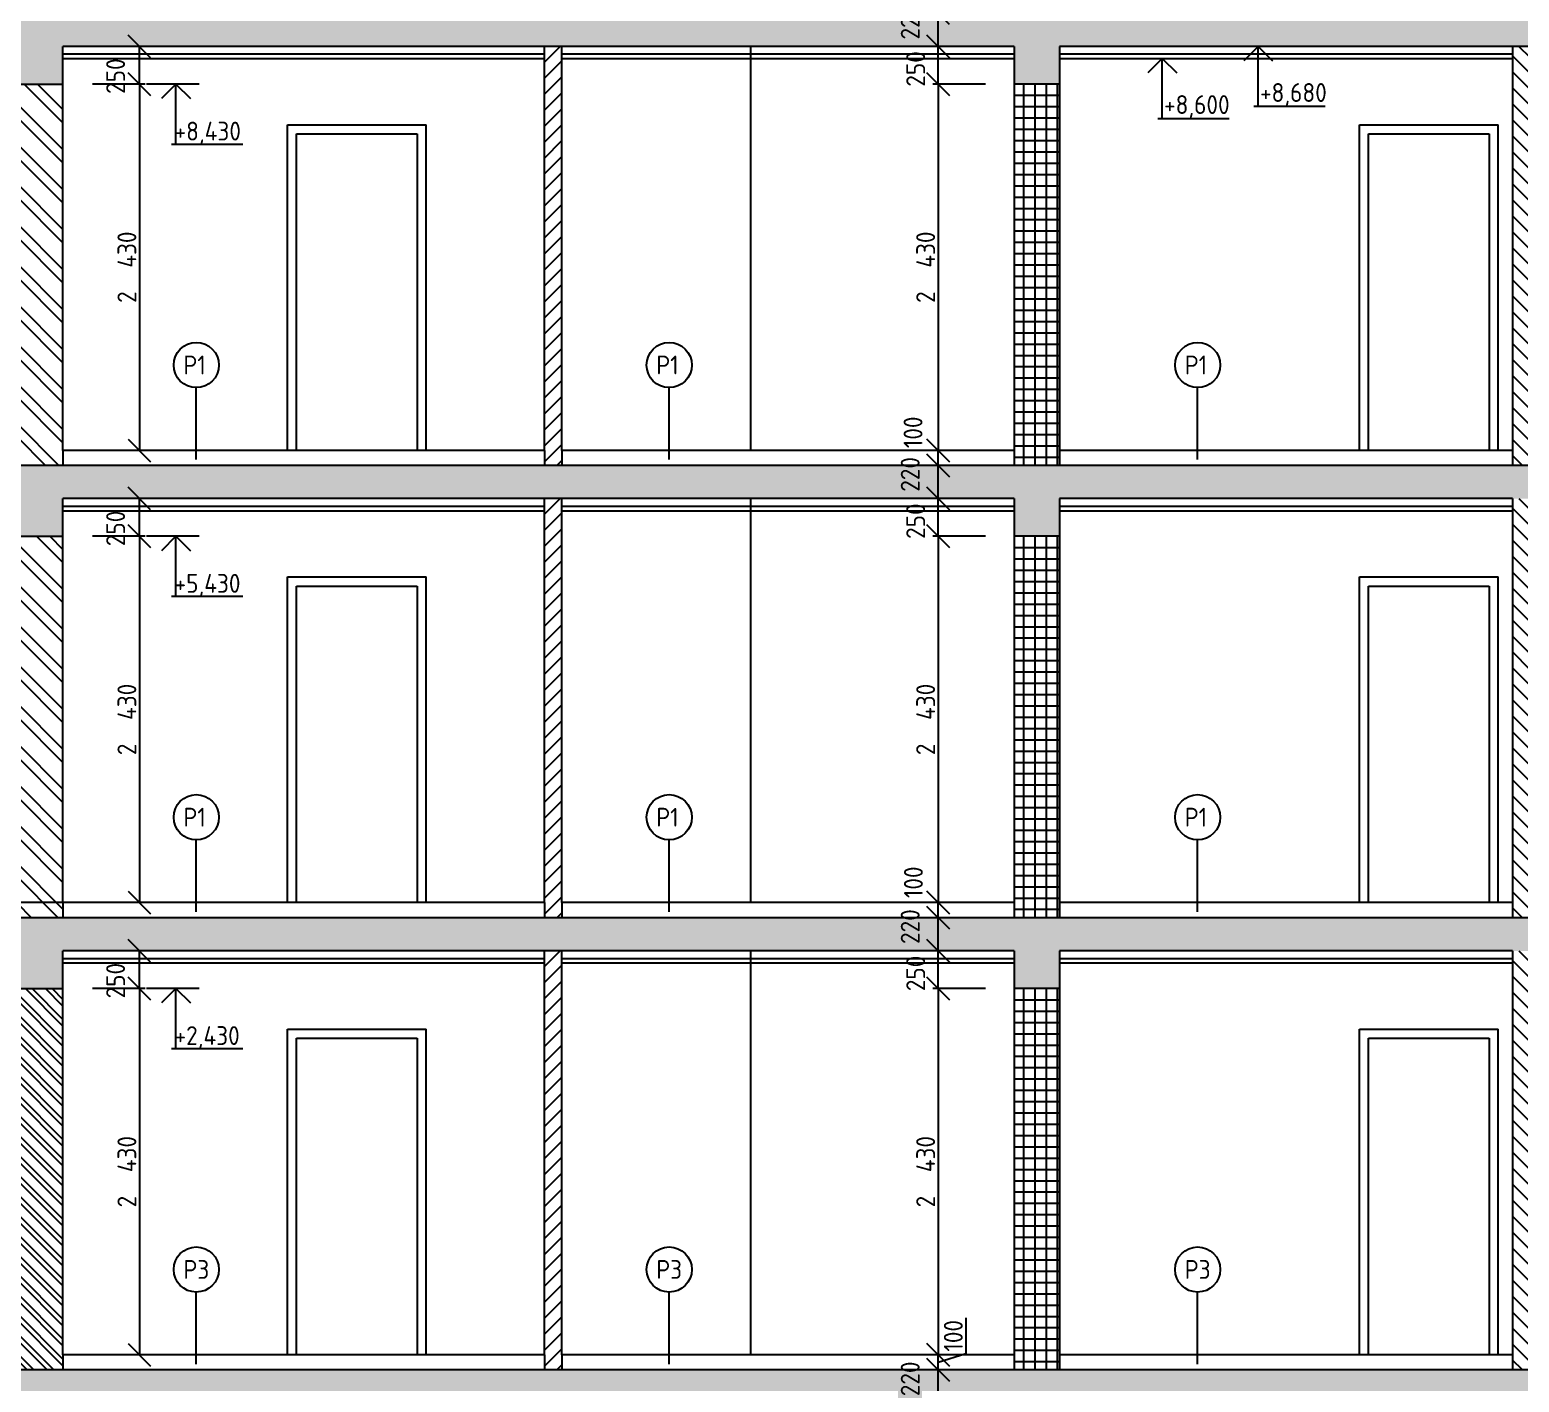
# Model space of a CAD drawing. Extents: x 3792242 to 5145247, y -1546315 to -1031918.
# Drawn here: x 3989846 to 3999726, y -1534939 to -1525967 of the extents above; entities that cross this region are included whole.
import ezdxf

# ---------------------------------------------------------------- set-up
doc = ezdxf.new("R2010")
doc.units = 0
doc.header["$MEASUREMENT"] = 0
doc.layers.get('0').update_dxf_attribs({"linetype": 'CONTINUOUS'})
doc.layers.get('Defpoints').update_dxf_attribs({"color": 61, "linetype": 'CONTINUOUS'})
for name, color, linetype in [('DVERE', 45, 'CONTINUOUS'), ('KÓTY', 4, 'CONTINUOUS'), ('MÚRY', 1, 'CONTINUOUS'), ('OKNÁ', 143, 'CONTINUOUS'), ('TENKÁ', 7, 'CONTINUOUS'), ('ŠRAFY', 82, 'CONTINUOUS'), ('šrafy-múry', 8, 'CONTINUOUS')]:
    doc.layers.add(name, color=color, linetype=linetype)
doc.styles.add('STYLE1', font='isocp.shx')
doc.dimstyles.new('STANDARD-50', dxfattribs={"dimtxt": 125, "dimasz": 150, "dimexe": 10, "dimexo": 200, "dimgap": 20, "dimtad": 1, "dimdsep": 46, "dimlunit": 6, "dimtxsty": 'STYLE1', "dimblk1": 'OBLIQUE', "dimblk2": 'OBLIQUE', "dimsah": 1, "dimcen": 2.5, "dimse1": 1, "dimse2": 1, "dimadec": 0, "dimazin": 0, "dimtfac": 1, "dimtmove": 1, "dimatfit": 3, "dimldrblk": 'OBLIQUE', "dimfxl": 1, "dimtolj": 1, "dimtzin": 0, "dimarcsym": 0})
pattern_1 = [(45, (226757.26, 886.43), (53.0330086, 194.4543648), [250, -50, 0, -50])]
pattern_2 = [(135, (-30712.85, -43701.52), (-132.5825215, -132.5825215), []), (135, (-30712.85, -43613.13), (-132.5825215, -132.5825215), [])]

# ---------------------------------------------------------------- blocks, each defined once
blk = doc.blocks.new('_OBLIQUE')
at = {"color": 0, "linetype": 'ByBlock'}
blk.add_line((-0.5, -0.5), (0.5, 0.5), dxfattribs=at)
blk = doc.blocks.new('*D52203')
at = {"layer": 'Defpoints', "color": 0}
for p in [(3989926.3, -1529077.3), (3990572.8, -1529077.3), (3989926.3, -1529327.3)]:
    blk.add_point(p, dxfattribs=at)
at = {"layer": 'KÓTY', "color": 0, "lineweight": -2, "ltscale": 0.25}
blk.add_line((3990572.8, -1529327.3), (3990572.8, -1529077.3), dxfattribs=at)
at = {"layer": 'KÓTY', "color": 0, "linetype": 'ByBlock', "lineweight": -2, "xscale": 150, "yscale": 150, "zscale": 150}
for p, rotation in [((3990572.8, -1529077.3), 90), ((3990572.8, -1529327.3), 270)]:
    blk.add_blockref('_OBLIQUE', p, dxfattribs=dict(at, rotation=rotation))
at = {"layer": 'KÓTY', "color": 0, "insert": (3990415.3, -1529275.1), "char_height": 125, "attachment_point": 5, "rotation": 90, "style": 'STYLE1'}
blk.add_mtext('\\A1;250', dxfattribs=at)
blk = doc.blocks.new('*D52204')
at = {"layer": 'Defpoints', "color": 0}
for p in [(3989926.3, -1529327.3), (3989926.3, -1531757.3), (3990572.8, -1531757.3)]:
    blk.add_point(p, dxfattribs=at)
at = {"layer": 'KÓTY', "color": 0, "lineweight": -2, "ltscale": 0.25}
blk.add_line((3990572.8, -1529327.3), (3990572.8, -1531757.3), dxfattribs=at)
at = {"layer": 'KÓTY', "color": 0, "linetype": 'ByBlock', "lineweight": -2, "xscale": 150, "yscale": 150, "zscale": 150}
for p, rotation in [((3990572.8, -1529327.3), 90), ((3990572.8, -1531757.3), 270)]:
    blk.add_blockref('_OBLIQUE', p, dxfattribs=dict(at, rotation=rotation))
at = {"layer": 'KÓTY', "color": 0, "insert": (3990490.2, -1530542.3), "char_height": 125, "attachment_point": 5, "rotation": 90, "style": 'STYLE1'}
blk.add_mtext('\\A1;2ﾠ430', dxfattribs=at)
blk = doc.blocks.new('*D52205')
at = {"layer": 'Defpoints', "color": 0}
for p in [(3989926.3, -1526077.3), (3990572.8, -1526077.3), (3989926.3, -1526327.3)]:
    blk.add_point(p, dxfattribs=at)
at = {"layer": 'KÓTY', "color": 0, "lineweight": -2, "ltscale": 0.25}
blk.add_line((3990572.8, -1526327.3), (3990572.8, -1526077.3), dxfattribs=at)
at = {"layer": 'KÓTY', "color": 0, "linetype": 'ByBlock', "lineweight": -2, "xscale": 150, "yscale": 150, "zscale": 150}
for p, rotation in [((3990572.8, -1526077.3), 90), ((3990572.8, -1526327.3), 270)]:
    blk.add_blockref('_OBLIQUE', p, dxfattribs=dict(at, rotation=rotation))
at = {"layer": 'KÓTY', "color": 0, "insert": (3990415.3, -1526275.1), "char_height": 125, "attachment_point": 5, "rotation": 90, "style": 'STYLE1'}
blk.add_mtext('\\A1;250', dxfattribs=at)
blk = doc.blocks.new('*D52206')
at = {"layer": 'Defpoints', "color": 0}
for p in [(3989926.3, -1526327.3), (3989926.3, -1528757.3), (3990572.8, -1528757.3)]:
    blk.add_point(p, dxfattribs=at)
at = {"layer": 'KÓTY', "color": 0, "lineweight": -2, "ltscale": 0.25}
blk.add_line((3990572.8, -1526327.3), (3990572.8, -1528757.3), dxfattribs=at)
at = {"layer": 'KÓTY', "color": 0, "linetype": 'ByBlock', "lineweight": -2, "xscale": 150, "yscale": 150, "zscale": 150}
for p, rotation in [((3990572.8, -1526327.3), 90), ((3990572.8, -1528757.3), 270)]:
    blk.add_blockref('_OBLIQUE', p, dxfattribs=dict(at, rotation=rotation))
at = {"layer": 'KÓTY', "color": 0, "insert": (3990490.2, -1527542.3), "char_height": 125, "attachment_point": 5, "rotation": 90, "style": 'STYLE1'}
blk.add_mtext('\\A1;2ﾠ430', dxfattribs=at)
blk = doc.blocks.new('*D52209')
at = {"layer": 'Defpoints', "color": 0}
for p in [(3989926.3, -1532077.3), (3990572.8, -1532077.3), (3989926.3, -1532327.3)]:
    blk.add_point(p, dxfattribs=at)
at = {"layer": 'KÓTY', "color": 0, "lineweight": -2, "ltscale": 0.25}
blk.add_line((3990572.8, -1532327.3), (3990572.8, -1532077.3), dxfattribs=at)
at = {"layer": 'KÓTY', "color": 0, "linetype": 'ByBlock', "lineweight": -2, "xscale": 150, "yscale": 150, "zscale": 150}
for p, rotation in [((3990572.8, -1532077.3), 90), ((3990572.8, -1532327.3), 270)]:
    blk.add_blockref('_OBLIQUE', p, dxfattribs=dict(at, rotation=rotation))
at = {"layer": 'KÓTY', "color": 0, "insert": (3990415.3, -1532275.1), "char_height": 125, "attachment_point": 5, "rotation": 90, "style": 'STYLE1'}
blk.add_mtext('\\A1;250', dxfattribs=at)
blk = doc.blocks.new('*D52210')
at = {"layer": 'Defpoints', "color": 0}
for p in [(3989926.3, -1532327.3), (3989926.3, -1534757.3), (3990572.8, -1534757.3)]:
    blk.add_point(p, dxfattribs=at)
at = {"layer": 'KÓTY', "color": 0, "lineweight": -2, "ltscale": 0.25}
blk.add_line((3990572.8, -1532327.3), (3990572.8, -1534757.3), dxfattribs=at)
at = {"layer": 'KÓTY', "color": 0, "linetype": 'ByBlock', "lineweight": -2, "xscale": 150, "yscale": 150, "zscale": 150}
for p, rotation in [((3990572.8, -1532327.3), 90), ((3990572.8, -1534757.3), 270)]:
    blk.add_blockref('_OBLIQUE', p, dxfattribs=dict(at, rotation=rotation))
at = {"layer": 'KÓTY', "color": 0, "insert": (3990490.2, -1533542.3), "char_height": 125, "attachment_point": 5, "rotation": 90, "style": 'STYLE1'}
blk.add_mtext('\\A1;2ﾠ430', dxfattribs=at)
blk = doc.blocks.new('*D52212')
at = {"layer": 'Defpoints', "color": 0}
for p in [(3995870.9, -1531857.3), (3996375.9, -1531857.3), (3996375.9, -1532077.3)]:
    blk.add_point(p, dxfattribs=at)
at = {"layer": 'KÓTY', "color": 0, "lineweight": -2, "ltscale": 0.25}
blk.add_line((3995870.9, -1532077.3), (3995870.9, -1531857.3), dxfattribs=at)
at = {"layer": 'KÓTY', "color": 0, "linetype": 'ByBlock', "lineweight": -2, "xscale": 150, "yscale": 150, "zscale": 150}
for p, rotation in [((3995870.9, -1531857.3), 90), ((3995870.9, -1532077.3), 270)]:
    blk.add_blockref('_OBLIQUE', p, dxfattribs=dict(at, rotation=rotation))
at = {"layer": 'KÓTY', "color": 0, "insert": (3995685.9, -1531916.6), "char_height": 125, "attachment_point": 5, "rotation": 90, "style": 'STYLE1'}
blk.add_mtext('\\A1;220', dxfattribs=at)
blk = doc.blocks.new('*D52213')
at = {"layer": 'Defpoints', "color": 0}
for p in [(3995870.9, -1531757.3), (3996375.9, -1531757.3), (3996375.9, -1531857.3)]:
    blk.add_point(p, dxfattribs=at)
at = {"layer": 'KÓTY', "color": 0, "lineweight": -2, "ltscale": 0.25}
blk.add_line((3995870.9, -1531857.3), (3995870.9, -1531757.3), dxfattribs=at)
at = {"layer": 'KÓTY', "color": 0, "linetype": 'ByBlock', "lineweight": -2, "xscale": 150, "yscale": 150, "zscale": 150}
for p, rotation in [((3995870.9, -1531757.3), 90), ((3995870.9, -1531857.3), 270)]:
    blk.add_blockref('_OBLIQUE', p, dxfattribs=dict(at, rotation=rotation))
at = {"layer": 'KÓTY', "color": 0, "insert": (3995707.3, -1531622.6), "char_height": 125, "attachment_point": 5, "rotation": 90, "style": 'STYLE1'}
blk.add_mtext('\\A1;100', dxfattribs=at)
blk = doc.blocks.new('*D52215')
at = {"layer": 'Defpoints', "color": 0}
for p in [(3995870.9, -1528857.3), (3996375.9, -1528857.3), (3996375.9, -1529077.3)]:
    blk.add_point(p, dxfattribs=at)
at = {"layer": 'KÓTY', "color": 0, "lineweight": -2, "ltscale": 0.25}
blk.add_line((3995870.9, -1529077.3), (3995870.9, -1528857.3), dxfattribs=at)
at = {"layer": 'KÓTY', "color": 0, "linetype": 'ByBlock', "lineweight": -2, "xscale": 150, "yscale": 150, "zscale": 150}
for p, rotation in [((3995870.9, -1528857.3), 90), ((3995870.9, -1529077.3), 270)]:
    blk.add_blockref('_OBLIQUE', p, dxfattribs=dict(at, rotation=rotation))
at = {"layer": 'KÓTY', "color": 0, "insert": (3995685.9, -1528916.6), "char_height": 125, "attachment_point": 5, "rotation": 90, "style": 'STYLE1'}
blk.add_mtext('\\A1;220', dxfattribs=at)
blk = doc.blocks.new('*D52216')
at = {"layer": 'Defpoints', "color": 0}
for p in [(3995870.9, -1528757.3), (3996375.9, -1528757.3), (3996375.9, -1528857.3)]:
    blk.add_point(p, dxfattribs=at)
at = {"layer": 'KÓTY', "color": 0, "lineweight": -2, "ltscale": 0.25}
blk.add_line((3995870.9, -1528857.3), (3995870.9, -1528757.3), dxfattribs=at)
at = {"layer": 'KÓTY', "color": 0, "linetype": 'ByBlock', "lineweight": -2, "xscale": 150, "yscale": 150, "zscale": 150}
for p, rotation in [((3995870.9, -1528757.3), 90), ((3995870.9, -1528857.3), 270)]:
    blk.add_blockref('_OBLIQUE', p, dxfattribs=dict(at, rotation=rotation))
at = {"layer": 'KÓTY', "color": 0, "insert": (3995704.8, -1528637.6), "char_height": 125, "attachment_point": 5, "rotation": 90, "style": 'STYLE1'}
blk.add_mtext('\\A1;100', dxfattribs=at)
blk = doc.blocks.new('*D52217')
at = {"layer": 'Defpoints', "color": 0}
for p in [(3995870.9, -1526077.3), (3996375.9, -1526077.3), (3996375.9, -1526327.3)]:
    blk.add_point(p, dxfattribs=at)
at = {"layer": 'KÓTY', "color": 0, "lineweight": -2, "ltscale": 0.25}
blk.add_line((3995870.9, -1526327.3), (3995870.9, -1526077.3), dxfattribs=at)
at = {"layer": 'KÓTY', "color": 0, "linetype": 'ByBlock', "lineweight": -2, "xscale": 150, "yscale": 150, "zscale": 150}
for p, rotation in [((3995870.9, -1526077.3), 90), ((3995870.9, -1526327.3), 270)]:
    blk.add_blockref('_OBLIQUE', p, dxfattribs=dict(at, rotation=rotation))
at = {"layer": 'KÓTY', "color": 0, "insert": (3995722.4, -1526227.1), "char_height": 125, "attachment_point": 5, "rotation": 90, "style": 'STYLE1'}
blk.add_mtext('\\A1;250', dxfattribs=at)
blk = doc.blocks.new('*D52231')
at = {"layer": 'Defpoints', "color": 0}
for p in [(3996375.9, -1526327.3), (3995870.9, -1528757.3), (3996375.9, -1528757.3)]:
    blk.add_point(p, dxfattribs=at)
at = {"layer": 'KÓTY', "color": 0, "lineweight": -2, "ltscale": 0.25}
blk.add_line((3995870.9, -1526327.3), (3995870.9, -1528757.3), dxfattribs=at)
at = {"layer": 'KÓTY', "color": 0, "linetype": 'ByBlock', "lineweight": -2, "xscale": 150, "yscale": 150, "zscale": 150}
for p, rotation in [((3995870.9, -1526327.3), 90), ((3995870.9, -1528757.3), 270)]:
    blk.add_blockref('_OBLIQUE', p, dxfattribs=dict(at, rotation=rotation))
at = {"layer": 'KÓTY', "color": 0, "insert": (3995788.4, -1527542.3), "char_height": 125, "attachment_point": 5, "rotation": 90, "style": 'STYLE1'}
blk.add_mtext('\\A1;2ﾠ430', dxfattribs=at)
blk = doc.blocks.new('*D52232')
at = {"layer": 'Defpoints', "color": 0}
for p in [(3995870.9, -1529077.3), (3996375.9, -1529077.3), (3996375.9, -1529327.3)]:
    blk.add_point(p, dxfattribs=at)
at = {"layer": 'KÓTY', "color": 0, "lineweight": -2, "ltscale": 0.25}
blk.add_line((3995870.9, -1529327.3), (3995870.9, -1529077.3), dxfattribs=at)
at = {"layer": 'KÓTY', "color": 0, "linetype": 'ByBlock', "lineweight": -2, "xscale": 150, "yscale": 150, "zscale": 150}
for p, rotation in [((3995870.9, -1529077.3), 90), ((3995870.9, -1529327.3), 270)]:
    blk.add_blockref('_OBLIQUE', p, dxfattribs=dict(at, rotation=rotation))
at = {"layer": 'KÓTY', "color": 0, "insert": (3995722.4, -1529227.1), "char_height": 125, "attachment_point": 5, "rotation": 90, "style": 'STYLE1'}
blk.add_mtext('\\A1;250', dxfattribs=at)
blk = doc.blocks.new('*D52233')
at = {"layer": 'Defpoints', "color": 0}
for p in [(3996375.9, -1529327.3), (3995870.9, -1531757.3), (3996375.9, -1531757.3)]:
    blk.add_point(p, dxfattribs=at)
at = {"layer": 'KÓTY', "color": 0, "lineweight": -2, "ltscale": 0.25}
blk.add_line((3995870.9, -1529327.3), (3995870.9, -1531757.3), dxfattribs=at)
at = {"layer": 'KÓTY', "color": 0, "linetype": 'ByBlock', "lineweight": -2, "xscale": 150, "yscale": 150, "zscale": 150}
for p, rotation in [((3995870.9, -1529327.3), 90), ((3995870.9, -1531757.3), 270)]:
    blk.add_blockref('_OBLIQUE', p, dxfattribs=dict(at, rotation=rotation))
at = {"layer": 'KÓTY', "color": 0, "insert": (3995788.4, -1530542.3), "char_height": 125, "attachment_point": 5, "rotation": 90, "style": 'STYLE1'}
blk.add_mtext('\\A1;2ﾠ430', dxfattribs=at)
blk = doc.blocks.new('*D52234')
at = {"layer": 'Defpoints', "color": 0}
for p in [(3995870.9, -1532077.3), (3996375.9, -1532077.3), (3996375.9, -1532327.3)]:
    blk.add_point(p, dxfattribs=at)
at = {"layer": 'KÓTY', "color": 0, "lineweight": -2, "ltscale": 0.25}
blk.add_line((3995870.9, -1532327.3), (3995870.9, -1532077.3), dxfattribs=at)
at = {"layer": 'KÓTY', "color": 0, "linetype": 'ByBlock', "lineweight": -2, "xscale": 150, "yscale": 150, "zscale": 150}
for p, rotation in [((3995870.9, -1532077.3), 90), ((3995870.9, -1532327.3), 270)]:
    blk.add_blockref('_OBLIQUE', p, dxfattribs=dict(at, rotation=rotation))
at = {"layer": 'KÓTY', "color": 0, "insert": (3995722.4, -1532227.1), "char_height": 125, "attachment_point": 5, "rotation": 90, "style": 'STYLE1'}
blk.add_mtext('\\A1;250', dxfattribs=at)
blk = doc.blocks.new('*D52235')
at = {"layer": 'Defpoints', "color": 0}
for p in [(3996375.9, -1532327.3), (3995870.9, -1534757.3), (3996375.9, -1534757.3)]:
    blk.add_point(p, dxfattribs=at)
at = {"layer": 'KÓTY', "color": 0, "lineweight": -2, "ltscale": 0.25}
blk.add_line((3995870.9, -1532327.3), (3995870.9, -1534757.3), dxfattribs=at)
at = {"layer": 'KÓTY', "color": 0, "linetype": 'ByBlock', "lineweight": -2, "xscale": 150, "yscale": 150, "zscale": 150}
for p, rotation in [((3995870.9, -1532327.3), 90), ((3995870.9, -1534757.3), 270)]:
    blk.add_blockref('_OBLIQUE', p, dxfattribs=dict(at, rotation=rotation))
at = {"layer": 'KÓTY', "color": 0, "insert": (3995788.4, -1533542.3), "char_height": 125, "attachment_point": 5, "rotation": 90, "style": 'STYLE1'}
blk.add_mtext('\\A1;2ﾠ430', dxfattribs=at)
blk = doc.blocks.new('*D52236')
at = {"layer": 'Defpoints', "color": 0}
for p in [(3995870.9, -1525857.3), (3996375.9, -1525857.3), (3996375.9, -1526077.3)]:
    blk.add_point(p, dxfattribs=at)
at = {"layer": 'KÓTY', "color": 0, "lineweight": -2, "ltscale": 0.25}
blk.add_line((3995870.9, -1526077.3), (3995870.9, -1525857.3), dxfattribs=at)
at = {"layer": 'KÓTY', "color": 0, "linetype": 'ByBlock', "lineweight": -2, "xscale": 150, "yscale": 150, "zscale": 150}
for p, rotation in [((3995870.9, -1525857.3), 90), ((3995870.9, -1526077.3), 270)]:
    blk.add_blockref('_OBLIQUE', p, dxfattribs=dict(at, rotation=rotation))
at = {"layer": 'KÓTY', "color": 0, "insert": (3995685.9, -1525916.6), "char_height": 125, "attachment_point": 5, "rotation": 90, "style": 'STYLE1'}
blk.add_mtext('\\A1;220', dxfattribs=at)
blk = doc.blocks.new('*D52238')
at = {"layer": 'Defpoints', "color": 0}
for p in [(3995870.9, -1534857.3), (3996375.9, -1534857.3), (3996375.9, -1535077.3)]:
    blk.add_point(p, dxfattribs=at)
at = {"layer": 'KÓTY', "color": 0, "lineweight": -2, "ltscale": 0.25}
blk.add_line((3995870.9, -1535077.3), (3995870.9, -1534857.3), dxfattribs=at)
at = {"layer": 'KÓTY', "color": 0, "linetype": 'ByBlock', "lineweight": -2, "xscale": 150, "yscale": 150, "zscale": 150}
for p, rotation in [((3995870.9, -1534857.3), 90), ((3995870.9, -1535077.3), 270)]:
    blk.add_blockref('_OBLIQUE', p, dxfattribs=dict(at, rotation=rotation))
at = {"layer": 'KÓTY', "color": 0, "insert": (3995685.9, -1534916.6), "char_height": 125, "attachment_point": 5, "rotation": 90, "style": 'STYLE1'}
blk.add_mtext('\\A1;220', dxfattribs=at)
blk = doc.blocks.new('*D52239')
at = {"layer": 'Defpoints', "color": 0}
for p in [(3995870.9, -1534757.3), (3996375.9, -1534757.3), (3996375.9, -1534857.3)]:
    blk.add_point(p, dxfattribs=at)
at = {"layer": 'KÓTY', "color": 0, "lineweight": -2, "ltscale": 0.25}
for p, q in [((3996054.4, -1534511), (3996054.4, -1534751.1)), ((3996054.4, -1534751.1), (3995870.9, -1534807.3)), ((3995870.9, -1534857.3), (3995870.9, -1534757.3))]:
    blk.add_line(p, q, dxfattribs=at)
at = {"layer": 'KÓTY', "color": 0, "linetype": 'ByBlock', "lineweight": -2, "xscale": 150, "yscale": 150, "zscale": 150}
for p, rotation in [((3995870.9, -1534757.3), 90), ((3995870.9, -1534857.3), 270)]:
    blk.add_blockref('_OBLIQUE', p, dxfattribs=dict(at, rotation=rotation))
at = {"layer": 'KÓTY', "color": 0, "insert": (3995971.9, -1534631), "char_height": 125, "attachment_point": 5, "rotation": 90, "style": 'STYLE1'}
blk.add_mtext('\\A1;100', dxfattribs=at)

msp = doc.modelspace()

# ---------------------------------------------------------------- hatches: boundary and pattern name
at = {"layer": 'ŠRAFY', "ltscale": 0.25}
h = msp.add_hatch(dxfattribs=at)
h.set_pattern_fill('ANSI31', color=256, scale=600, style=0)
h.set_pattern_definition([(45, (-31253.24, 128927.425), (-53.0330086, 53.0330086), [])])
h.paths.add_polyline_path([(3993375.937, -1526077.345), (3993260.937, -1526077.345), (3993260.937, -1528757.345), (3993260.937, -1528857.345), (3993375.937, -1528857.345), (3993375.937, -1528757.345)])
h = msp.add_hatch(dxfattribs=at)
h.set_pattern_fill('ANSI31', color=256, scale=600, angle=90, style=0)
h.set_pattern_definition([(135, (-3522878.77, 199699.35), (-53.0330086, -53.0330086), [])])
h.paths.add_polyline_path([(3999795.937, -1526077.345), (3999680.937, -1526077.345), (3999680.937, -1528757.345), (3999680.937, -1528857.345), (3999795.937, -1528857.345), (3999795.937, -1528757.345)])
at = {"layer": 'ŠRAFY'}
h = msp.add_hatch(dxfattribs=at)
h.set_pattern_fill('ANSI32', color=256, scale=500, angle=90)
h.set_pattern_definition(pattern_2)
h.paths.add_polyline_path([(3989765.937, -1528757.345), (3989765.937, -1528857.345), (3990065.937, -1528857.345), (3990065.937, -1528757.345), (3990065.937, -1526327.345), (3989765.937, -1526327.345)])
at = {"layer": 'ŠRAFY', "ltscale": 0.25}
h = msp.add_hatch(dxfattribs=at)
h.set_pattern_fill('ANSI37', color=256, scale=600, angle=45)
h.set_pattern_definition([(90, (-3716936.02, 415873.014), (-75, 1e-14), []), (180, (-3716936.02, 415873.014), (-1e-14, -75), [])])
h.paths.add_polyline_path([(3996375.937, -1528857.345), (3996675.937, -1528857.345), (3996675.937, -1528757.345), (3996675.937, -1526327.345), (3996375.937, -1526327.345), (3996375.937, -1528757.345)])
h = msp.add_hatch(dxfattribs=at)
h.set_pattern_fill('ANSI31', color=256, scale=600, style=0)
h.set_pattern_definition([(45, (-31253.24, 125927.425), (-53.0330086, 53.0330086), [])])
h.paths.add_polyline_path([(3993375.937, -1529077.345), (3993260.937, -1529077.345), (3993260.937, -1531757.345), (3993260.937, -1531857.345), (3993375.937, -1531857.345), (3993375.937, -1531757.345)])
h = msp.add_hatch(dxfattribs=at)
h.set_pattern_fill('ANSI31', color=256, scale=600, angle=90, style=0)
h.set_pattern_definition([(135, (-3522878.77, 196699.35), (-53.0330086, -53.0330086), [])])
h.paths.add_polyline_path([(3999795.937, -1529077.345), (3999680.937, -1529077.345), (3999680.937, -1531757.345), (3999680.937, -1531857.345), (3999795.937, -1531857.345), (3999795.937, -1531757.345)])
at = {"layer": 'ŠRAFY'}
h = msp.add_hatch(dxfattribs=at)
h.set_pattern_fill('ANSI32', color=256, scale=500, angle=90)
h.set_pattern_definition(pattern_2)
h.paths.add_polyline_path([(3989765.937, -1531757.345), (3989765.937, -1531857.345), (3990065.937, -1531857.345), (3990065.937, -1531757.345), (3990065.937, -1529327.345), (3989765.937, -1529327.345)])
at = {"layer": 'ŠRAFY', "ltscale": 0.25}
h = msp.add_hatch(dxfattribs=at)
h.set_pattern_fill('ANSI37', color=256, scale=600, angle=45)
h.set_pattern_definition([(90, (-3716936.02, 412873.014), (-75, 1e-14), []), (180, (-3716936.02, 412873.014), (-1e-14, -75), [])])
h.paths.add_polyline_path([(3996375.937, -1531857.345), (3996675.937, -1531857.345), (3996675.937, -1531757.345), (3996675.937, -1529327.345), (3996375.937, -1529327.345), (3996375.937, -1531757.345)])
h = msp.add_hatch(dxfattribs=at)
h.set_pattern_fill('ANSI31', color=256, scale=600, style=0)
h.set_pattern_definition([(45, (-31253.24, 122927.425), (-53.0330086, 53.0330086), [])])
h.paths.add_polyline_path([(3993375.937, -1532077.345), (3993260.937, -1532077.345), (3993260.937, -1534757.345), (3993260.937, -1534857.345), (3993375.937, -1534857.345), (3993375.937, -1534757.345)])
h = msp.add_hatch(dxfattribs=at)
h.set_pattern_fill('ANSI31', color=256, scale=600, angle=90, style=0)
h.set_pattern_definition([(135, (-3522878.77, 193699.35), (-53.0330086, -53.0330086), [])])
h.paths.add_polyline_path([(3999795.937, -1532077.345), (3999680.937, -1532077.345), (3999680.937, -1534757.345), (3999680.937, -1534857.345), (3999795.937, -1534857.345), (3999795.937, -1534757.345)])
at = {"layer": 'ŠRAFY'}
h = msp.add_hatch(dxfattribs=at)
h.set_pattern_fill('ANSI32', color=256, scale=250, angle=90)
h.set_pattern_definition([(135, (-546523.74, 886.425), (-66.2912607, -66.2912607), []), (135, (-546523.74, 930.62), (-66.2912607, -66.2912607), [])])
h.paths.add_polyline_path([(3989765.937, -1534757.345), (3989765.937, -1534857.345), (3990065.937, -1534857.345), (3990065.937, -1534757.345), (3990065.937, -1532327.345), (3989765.937, -1532327.345)])
at = {"layer": 'ŠRAFY', "ltscale": 0.25}
h = msp.add_hatch(dxfattribs=at)
h.set_pattern_fill('ANSI37', color=256, scale=600, angle=45)
h.set_pattern_definition([(90, (-3716936.02, 409873.014), (-75, 1e-14), []), (180, (-3716936.02, 409873.014), (-1e-14, -75), [])])
h.paths.add_polyline_path([(3996375.937, -1534857.345), (3996675.937, -1534857.345), (3996675.937, -1534757.345), (3996675.937, -1532327.345), (3996375.937, -1532327.345), (3996375.937, -1534757.345)])
at = {"layer": 'šrafy-múry'}
h = msp.add_hatch(dxfattribs=at)
h.set_pattern_fill('ANSI36', color=253, scale=800, angle=360)
h.set_pattern_definition(pattern_1)
h.paths.add_polyline_path([(4015885.937, -1526327.345), (4015885.937, -1525157.345), (4015725.937, -1525157.345), (4015725.937, -1525857.345), (4003055.937, -1525857.345), (4003055.937, -1525157.345), (4002895.937, -1525157.345), (4002895.937, -1525857.345), (3984540.937, -1525857.345), (3984540.937, -1526327.345), (3984690.937, -1526327.345), (3984690.937, -1526077.345), (3989765.937, -1526077.345), (3989765.937, -1526327.345), (3990065.937, -1526327.345), (3990065.937, -1526077.345), (3993260.937, -1526077.345), (3993375.937, -1526077.345), (3996375.937, -1526077.345), (3996375.937, -1526327.345), (3996675.937, -1526327.345), (3996675.937, -1526077.345), (4000795.937, -1526077.345), (4000910.937, -1526077.345), (4002795.937, -1526077.345), (4002795.937, -1526327.345), (4003095.937, -1526327.345), (4003095.937, -1526077.345), (4006120.937, -1526077.345), (4006235.937, -1526077.345), (4009215.937, -1526077.345), (4009215.937, -1526327.345), (4009515.937, -1526327.345), (4009515.937, -1526077.345), (4011920.937, -1526077.345), (4012035.937, -1526077.345), (4013635.937, -1526077.345), (4013750.937, -1526077.345), (4015635.937, -1526077.345), (4015635.937, -1526327.345)])
h = msp.add_hatch(dxfattribs=at)
h.set_pattern_fill('ANSI36', color=253, scale=800, angle=360)
h.set_pattern_definition(pattern_1)
h.paths.add_polyline_path([(3984610.937, -1528857.345), (3984540.937, -1528857.345), (3984540.937, -1528907.345), (3984540.937, -1529077.345), (3984540.937, -1529327.345), (3984690.937, -1529327.345), (3984690.937, -1529077.345), (3989765.937, -1529077.345), (3989765.937, -1529327.345), (3990065.937, -1529327.345), (3990065.937, -1529077.345), (3993260.937, -1529077.345), (3993375.937, -1529077.345), (3996375.937, -1529077.345), (3996375.937, -1529327.345), (3996675.937, -1529327.345), (3996675.937, -1529077.345), (4000795.937, -1529077.345), (4000910.937, -1529077.345), (4002795.937, -1529077.345), (4002795.937, -1529327.345), (4003095.937, -1529327.345), (4003095.937, -1529077.345), (4006120.937, -1529077.345), (4006235.937, -1529077.345), (4009215.937, -1529077.345), (4009215.937, -1529327.345), (4009515.937, -1529327.345), (4009515.937, -1529077.345), (4011920.937, -1529077.345), (4012035.937, -1529077.345), (4013635.937, -1529077.345), (4013750.937, -1529077.345), (4015635.937, -1529077.345), (4015635.937, -1529327.345), (4015885.937, -1529327.345), (4015885.937, -1528857.345), (4015635.937, -1528857.345), (4013750.937, -1528857.345), (4013635.937, -1528857.345), (4012035.937, -1528857.345), (4011920.937, -1528857.345), (4009515.937, -1528857.345), (4009215.937, -1528857.345), (4006235.937, -1528857.345), (4006120.937, -1528857.345), (4003095.937, -1528857.345), (4002795.937, -1528857.345), (4000910.937, -1528857.345), (4000795.937, -1528857.345), (3996675.937, -1528857.345), (3996375.937, -1528857.345)])
h = msp.add_hatch(dxfattribs=at)
h.set_pattern_fill('ANSI36', color=253, scale=800, angle=360)
h.set_pattern_definition(pattern_1)
h.paths.add_polyline_path([(4003095.937, -1532327.345), (4003095.937, -1532077.345), (4006120.937, -1532077.345), (4006235.937, -1532077.345), (4009215.937, -1532077.345), (4009215.937, -1532327.345), (4009515.937, -1532327.345), (4009515.937, -1532077.345), (4011920.937, -1532077.345), (4012035.937, -1532077.345), (4013635.937, -1532077.345), (4013750.937, -1532077.345), (4015635.937, -1532077.345), (4015635.937, -1532327.345), (4015885.937, -1532327.345), (4015885.937, -1531857.345), (3984540.937, -1531857.345), (3984540.937, -1532327.345), (3984690.937, -1532327.345), (3984690.937, -1532077.345), (3989765.937, -1532077.345), (3989765.937, -1532327.345), (3990065.937, -1532327.345), (3990065.937, -1532077.345), (3993260.937, -1532077.345), (3993375.937, -1532077.345), (3996375.937, -1532077.345), (3996375.937, -1532327.345), (3996675.937, -1532327.345), (3996675.937, -1532077.345), (4000795.937, -1532077.345), (4000910.937, -1532077.345), (4002795.937, -1532077.345), (4002795.937, -1532327.345)])
h = msp.add_hatch(dxfattribs=at)
h.set_pattern_fill('ANSI36', color=253, scale=800, angle=360)
h.set_pattern_definition([(45, (226757.26, 886.43), (53.0330086, 194.4543648), [250, -50, 0, -50])])
h.paths.add_polyline_path([(3982965.937, -1535077.345), (3983075.937, -1535077.345), (3983075.937, -1535727.345), (3983325.937, -1535727.345), (3983325.937, -1535527.345), (3983325.937, -1535077.345), (3984540.937, -1535077.345), (3984540.937, -1535477.345), (3984840.937, -1535477.345), (3984840.937, -1535077.345), (3989690.937, -1535077.345), (3989690.937, -1535277.345), (3989690.937, -1535677.345), (3990140.937, -1535677.345), (3990140.937, -1535277.345), (3990140.937, -1535077.345), (3996300.937, -1535077.345), (3996300.937, -1535277.345), (3996300.937, -1535677.345), (3996750.937, -1535677.345), (3996750.937, -1535277.345), (3996750.937, -1535077.345), (4002720.937, -1535077.345), (4002720.937, -1535277.345), (4002720.937, -1535677.345), (4003170.937, -1535677.345), (4003170.937, -1535277.345), (4003170.937, -1535077.345), (4009215.937, -1535077.345), (4009215.937, -1535277.345), (4009215.937, -1535477.345), (4009515.937, -1535477.345), (4009515.937, -1535077.345), (4015635.937, -1535077.345), (4015635.937, -1535477.345), (4015885.937, -1535477.345), (4015885.937, -1534857.345), (3984540.937, -1534857.345), (3984540.937, -1534907.345), (3982965.937, -1534907.345)])
h.paths.add_polyline_path([(4014827.437, -1535060.394), (4014827.437, -1534772.796), (4015077.437, -1534772.796), (4015077.437, -1535060.394)], flags=9)
h.paths.add_polyline_path([(3984861.437, -1535060.394), (3984861.437, -1534772.796), (3985111.437, -1534772.796), (3985111.437, -1535060.394)], flags=9)
h.paths.add_polyline_path([(3985306.437, -1535061.145), (3985306.437, -1534773.546), (3985556.437, -1534773.546), (3985556.437, -1535061.145)], flags=9)
h.paths.add_polyline_path([(3995560.937, -1535060.394), (3995560.937, -1534772.796), (3995810.937, -1534772.796), (3995810.937, -1535060.394)], flags=9)
h.paths.add_polyline_path([(4008529.437, -1535060.394), (4008529.437, -1534772.796), (4008779.437, -1534772.796), (4008779.437, -1535060.394)], flags=9)
h.paths.add_polyline_path([(4003737.759, -1535061.145), (4003737.759, -1534773.546), (4003987.759, -1534773.546), (4003987.759, -1535061.145)], flags=9)
h.paths.add_polyline_path([(4003292.759, -1535060.394), (4003292.759, -1534772.796), (4003542.759, -1534772.796), (4003542.759, -1535060.394)], flags=9)

# ---------------------------------------------------------------- linework, layer by layer
at = {"layer": 'DVERE'}
for p, q in [((3991555.937, -1528757.345), (3991555.937, -1526597.345)), ((3991555.937, -1526597.345), (3992475.937, -1526597.345)), ((3991615.937, -1528757.345), (3991615.937, -1526657.345)), ((3991615.937, -1526657.345), (3992415.937, -1526657.345)), ((3992415.937, -1526657.345), (3992415.937, -1528757.345)), ((3992475.937, -1528757.345), (3992475.937, -1526597.345)), ((3998665.937, -1528757.345), (3998665.937, -1526597.345)), ((3998665.937, -1526597.345), (3999585.937, -1526597.345)), ((3998725.937, -1528757.345), (3998725.937, -1526657.345)), ((3998725.937, -1526657.345), (3999525.937, -1526657.345)), ((3999525.937, -1526657.345), (3999525.937, -1528757.345)), ((3999585.937, -1528757.345), (3999585.937, -1526597.345)), ((3991555.937, -1531757.345), (3991555.937, -1529597.345)), ((3991555.937, -1529597.345), (3992475.937, -1529597.345)), ((3992475.937, -1531757.345), (3992475.937, -1529597.345)), ((3998665.937, -1531757.345), (3998665.937, -1529597.345)), ((3998665.937, -1529597.345), (3999585.937, -1529597.345)), ((3999585.937, -1531757.345), (3999585.937, -1529597.345)), ((3991615.937, -1531757.345), (3991615.937, -1529657.345)), ((3991615.937, -1529657.345), (3992415.937, -1529657.345)), ((3992415.937, -1529657.345), (3992415.937, -1531757.345)), ((3998725.937, -1531757.345), (3998725.937, -1529657.345)), ((3998725.937, -1529657.345), (3999525.937, -1529657.345)), ((3999525.937, -1529657.345), (3999525.937, -1531757.345)), ((3991555.937, -1534757.345), (3991555.937, -1532597.345)), ((3991555.937, -1532597.345), (3992475.937, -1532597.345)), ((3992475.937, -1534757.345), (3992475.937, -1532597.345)), ((3998665.937, -1534757.345), (3998665.937, -1532597.345)), ((3998665.937, -1532597.345), (3999585.937, -1532597.345)), ((3999585.937, -1534757.345), (3999585.937, -1532597.345)), ((3991615.937, -1534757.345), (3991615.937, -1532657.345)), ((3991615.937, -1532657.345), (3992415.937, -1532657.345)), ((3992415.937, -1532657.345), (3992415.937, -1534757.345)), ((3998725.937, -1534757.345), (3998725.937, -1532657.345)), ((3998725.937, -1532657.345), (3999525.937, -1532657.345)), ((3999525.937, -1532657.345), (3999525.937, -1534757.345))]:
    msp.add_line(p, q, dxfattribs=at)
at = {"layer": 'KÓTY', "ltscale": 0.25}
for p, q in [((3990611.162, -1526327.345), (3990261.162, -1526327.345)), ((3990969.84, -1526327.345), (3990619.84, -1526327.345)), ((3996186.34, -1526327.345), (3995836.34, -1526327.345)), ((3990611.162, -1529327.345), (3990261.162, -1529327.345)), ((3990969.84, -1529327.345), (3990619.84, -1529327.345)), ((3996186.34, -1529327.345), (3995836.34, -1529327.345)), ((3990611.162, -1532327.345), (3990261.162, -1532327.345)), ((3990969.84, -1532327.345), (3990619.84, -1532327.345)), ((3996186.34, -1532327.345), (3995836.34, -1532327.345)), ((3996186.34, -1532327.345), (3995836.34, -1532327.345))]:
    msp.add_line(p, q, dxfattribs=at)
at = {"layer": 'MÚRY'}
for p, q in [((3990065.937, -1528757.345), (3990065.937, -1526077.345)), ((3993260.937, -1526077.345), (3990065.937, -1526077.345)), ((3993260.937, -1528757.345), (3993260.937, -1526077.345)), ((3996375.937, -1526077.345), (3993375.937, -1526077.345)), ((3993375.937, -1528757.345), (3993375.937, -1526077.345)), ((3996375.937, -1526077.345), (3996375.937, -1528757.345)), ((3996675.937, -1526077.345), (3996675.937, -1528757.345)), ((3999680.937, -1526077.345), (3996675.937, -1526077.345)), ((3993260.937, -1528757.345), (3990065.937, -1528757.345)), ((3996375.937, -1528757.345), (3993375.937, -1528757.345)), ((3999680.937, -1528757.345), (3996675.937, -1528757.345)), ((3993260.937, -1529077.345), (3990065.937, -1529077.345)), ((3990065.937, -1531757.345), (3990065.937, -1529077.345)), ((3993260.937, -1531757.345), (3993260.937, -1529077.345)), ((3996375.937, -1529077.345), (3993375.937, -1529077.345)), ((3993375.937, -1531757.345), (3993375.937, -1529077.345)), ((3996375.937, -1529077.345), (3996375.937, -1531757.345)), ((3996675.937, -1529077.345), (3996675.937, -1531757.345)), ((3999680.937, -1529077.345), (3996675.937, -1529077.345)), ((3993260.937, -1531757.345), (3984540.937, -1531757.345)), ((3996375.937, -1531757.345), (3993375.937, -1531757.345)), ((3999680.937, -1531757.345), (3996675.937, -1531757.345)), ((3993260.937, -1532077.345), (3990065.937, -1532077.345)), ((3990065.937, -1534757.345), (3990065.937, -1532077.345)), ((3993260.937, -1534757.345), (3993260.937, -1532077.345)), ((3996375.937, -1532077.345), (3993375.937, -1532077.345)), ((3993375.937, -1534757.345), (3993375.937, -1532077.345)), ((3996375.937, -1532077.345), (3996375.937, -1534757.345)), ((3996675.937, -1532077.345), (3996675.937, -1534757.345)), ((3999680.937, -1532077.345), (3996675.937, -1532077.345)), ((3993260.937, -1534757.345), (3990065.937, -1534757.345)), ((3996375.937, -1534757.345), (3993375.937, -1534757.345)), ((3999680.937, -1534757.345), (3996675.937, -1534757.345))]:
    msp.add_line(p, q, dxfattribs=at)
at = {"layer": 'MÚRY', "ltscale": 0.25}
for p, q in [((3999680.937, -1526077.345), (3999680.937, -1528757.345)), ((3999680.937, -1529077.345), (3999680.937, -1531757.345)), ((3999680.937, -1532077.345), (3999680.937, -1534757.345))]:
    msp.add_line(p, q, dxfattribs=at)
at = {"layer": 'OKNÁ', "ltscale": 0.25}
for p, q in [((3990950.739, -1528818.913), (3990950.739, -1528341.237)), ((3994087.239, -1528818.913), (3994087.239, -1528341.237)), ((3997592.739, -1528818.913), (3997592.739, -1528341.237)), ((3990950.739, -1531818.913), (3990950.739, -1531341.237)), ((3994087.239, -1531818.913), (3994087.239, -1531341.237)), ((3997592.739, -1531818.913), (3997592.739, -1531341.237)), ((3990950.739, -1534818.913), (3990950.739, -1534341.237)), ((3994087.239, -1534818.913), (3994087.239, -1534341.237)), ((3997592.739, -1534818.913), (3997592.739, -1534341.237))]:
    msp.add_line(p, q, dxfattribs=at)
for centre in [(3990950.739, -1528191.237), (3994087.239, -1528191.237), (3997592.739, -1528191.237), (3990950.739, -1531191.237), (3994087.239, -1531191.237), (3997592.739, -1531191.237), (3990950.739, -1534191.237), (3994087.239, -1534191.237), (3997592.739, -1534191.237)]:
    msp.add_circle(centre, 150, dxfattribs=at)
at = {"layer": 'TENKÁ'}
for p, q in [((3993375.937, -1526077.345), (3993260.937, -1526077.345)), ((3999845.937, -1526077.345), (3999680.937, -1526077.345)), ((3990065.937, -1526127.345), (3993260.937, -1526127.345)), ((3990065.937, -1526157.345), (3993260.937, -1526157.345)), ((3993375.937, -1526127.345), (3996375.937, -1526127.345)), ((3993375.937, -1526157.345), (3996375.937, -1526157.345)), ((3996675.937, -1526127.345), (3999680.937, -1526127.345)), ((3996675.937, -1526157.345), (3999680.937, -1526157.345)), ((3989765.937, -1526327.345), (3990065.937, -1526327.345)), ((3996675.937, -1526327.345), (3996375.937, -1526327.345)), ((3990065.937, -1528757.345), (3990065.937, -1528857.345)), ((3993260.937, -1528757.345), (3993260.937, -1528857.345)), ((3993375.937, -1528757.345), (3993375.937, -1528857.345)), ((3996375.937, -1528757.345), (3996375.937, -1528857.345)), ((3996675.937, -1528757.345), (3996675.937, -1528857.345)), ((3999680.937, -1528757.345), (3999680.937, -1528857.345)), ((4015885.937, -1528857.345), (3984540.937, -1528857.345)), ((3990065.937, -1529127.345), (3993260.937, -1529127.345)), ((3993375.937, -1529077.345), (3993260.937, -1529077.345)), ((3993375.937, -1529127.345), (3996375.937, -1529127.345)), ((3996675.937, -1529127.345), (3999680.937, -1529127.345)), ((3990065.937, -1529157.345), (3993260.937, -1529157.345)), ((3993375.937, -1529157.345), (3996375.937, -1529157.345)), ((3996675.937, -1529157.345), (3999680.937, -1529157.345)), ((3989765.937, -1529327.345), (3990065.937, -1529327.345)), ((3996675.937, -1529327.345), (3996375.937, -1529327.345)), ((3990065.937, -1531757.345), (3990065.937, -1531857.345)), ((3993260.937, -1531757.345), (3993260.937, -1531857.345)), ((3993375.937, -1531757.345), (3993375.937, -1531857.345)), ((3996375.937, -1531757.345), (3996375.937, -1531857.345)), ((3996675.937, -1531757.345), (3996675.937, -1531857.345)), ((3999680.937, -1531757.345), (3999680.937, -1531857.345)), ((4015885.937, -1531857.345), (3984540.937, -1531857.345)), ((3993375.937, -1532077.345), (3993260.937, -1532077.345)), ((3990065.937, -1532127.345), (3993260.937, -1532127.345)), ((3990065.937, -1532157.345), (3993260.937, -1532157.345)), ((3993375.937, -1532127.345), (3996375.937, -1532127.345)), ((3993375.937, -1532157.345), (3996375.937, -1532157.345)), ((3996675.937, -1532127.345), (3999680.937, -1532127.345)), ((3996675.937, -1532157.345), (3999680.937, -1532157.345)), ((3989765.937, -1532327.345), (3990065.937, -1532327.345)), ((3996675.937, -1532327.345), (3996375.937, -1532327.345)), ((3990065.937, -1534757.345), (3990065.937, -1534857.345)), ((3993260.937, -1534757.345), (3993260.937, -1534857.345)), ((3993375.937, -1534757.345), (3993375.937, -1534857.345)), ((3996375.937, -1534757.345), (3996375.937, -1534857.345)), ((3996675.937, -1534757.345), (3996675.937, -1534857.345)), ((3999680.937, -1534757.345), (3999680.937, -1534857.345)), ((4015885.937, -1534857.345), (3984540.937, -1534857.345))]:
    msp.add_line(p, q, dxfattribs=at)
at = {"layer": 'TENKÁ', "ltscale": 0.25}
for p, q in [((3994625.937, -1526077.345), (3994625.937, -1528757.345)), ((3994625.937, -1529077.345), (3994625.937, -1531757.345)), ((3994625.937, -1532077.345), (3994625.937, -1534757.345))]:
    msp.add_line(p, q, dxfattribs=at)
at = {"layer": 'TENKÁ', "linetype": 'ByBlock', "ltscale": 0.25}
for p, q in [((3997994.718, -1526077.345), (3997899.259, -1526172.805)), ((3997994.718, -1526077.345), (3998090.178, -1526172.805)), ((3997994.718, -1526477.345), (3997994.718, -1526077.345)), ((3997358.218, -1526157.345), (3997262.759, -1526252.805)), ((3997358.218, -1526157.345), (3997453.678, -1526252.805)), ((3997358.218, -1526557.345), (3997358.218, -1526157.345)), ((3990815.896, -1526327.345), (3990720.437, -1526422.805)), ((3990815.896, -1526327.345), (3990911.356, -1526422.805)), ((3990815.896, -1526727.345), (3990815.896, -1526327.345)), ((3998439.023, -1526477.345), (3997965.125, -1526477.345)), ((3997802.523, -1526557.345), (3997328.625, -1526557.345)), ((3991260.201, -1526727.345), (3990786.303, -1526727.345)), ((3990815.896, -1529327.345), (3990720.437, -1529422.805)), ((3990815.896, -1529327.345), (3990911.356, -1529422.805)), ((3990815.896, -1529727.345), (3990815.896, -1529327.345)), ((3991260.201, -1529727.345), (3990786.303, -1529727.345)), ((3990815.896, -1532327.345), (3990720.437, -1532422.805)), ((3990815.896, -1532327.345), (3990911.356, -1532422.805)), ((3990815.896, -1532727.345), (3990815.896, -1532327.345)), ((3991260.201, -1532727.345), (3990786.303, -1532727.345))]:
    msp.add_line(p, q, dxfattribs=at)

# ---------------------------------------------------------------- texts
at = {"layer": 'TENKÁ', "ltscale": 0.25, "style": 'STYLE1'}
for s, p in [('+8,680', (3998006.561, -1526446.019)), ('+8,600', (3997370.061, -1526526.019)), ('+8,430', (3990806.832, -1526702.019)), ('P1', (3990864.934, -1528253.415)), ('P1', (3994001.434, -1528253.415)), ('P1', (3997506.934, -1528253.415)), ('+5,430', (3990806.832, -1529702.019)), ('P1', (3990864.934, -1531253.415)), ('P1', (3994001.434, -1531253.415)), ('P1', (3997506.934, -1531253.415)), ('+2,430', (3990806.832, -1532702.019)), ('P3', (3990864.934, -1534253.415)), ('P3', (3994001.434, -1534253.415)), ('P3', (3997506.934, -1534253.415))]:
    msp.add_text(s, height=125, dxfattribs=at).set_placement(p)

# ---------------------------------------------------------------- dimensions: what is measured, and where the dimension line sits
at = {"layer": 'KÓTY', "ltscale": 0.25}
for base, p1, p2, picture, middle in [((3995870.937, -1525857.345), (3996375.937, -1526077.345), (3996375.937, -1525857.345), '*D52236', (3995685.937, -1525916.595)), ((3995870.937, -1528757.345), (3996375.937, -1526327.345), (3996375.937, -1528757.345), '*D52231', (3995788.394, -1527542.345)), ((3995870.937, -1528857.345), (3996375.937, -1529077.345), (3996375.937, -1528857.345), '*D52215', (3995685.937, -1528916.595)), ((3995870.937, -1531757.345), (3996375.937, -1529327.345), (3996375.937, -1531757.345), '*D52233', (3995788.394, -1530542.345)), ((3995870.937, -1531857.345), (3996375.937, -1532077.345), (3996375.937, -1531857.345), '*D52212', (3995685.937, -1531916.595)), ((3995870.937, -1534757.345), (3996375.937, -1532327.345), (3996375.937, -1534757.345), '*D52235', (3995788.394, -1533542.345)), ((3995870.937, -1534857.345), (3996375.937, -1535077.345), (3996375.937, -1534857.345), '*D52238', (3995685.937, -1534916.595))]:
    dim = msp.add_linear_dim(base=base, p1=p1, p2=p2, angle=90, dimstyle='STANDARD-50', override={"dimtxsty": 'STYLE1', "dimldrblk": 'OBLIQUE'}, dxfattribs=at)
    dim.commit()
    dim.dimension.update_dxf_attribs({"geometry": picture, "text_midpoint": middle})
for base, p1, p2, picture, middle in [((3990572.759, -1526077.345), (3989926.259, -1526327.345), (3989926.259, -1526077.345), '*D52205', (3990497.759, -1526275.075)), ((3990572.759, -1529077.345), (3989926.259, -1529327.345), (3989926.259, -1529077.345), '*D52203', (3990497.759, -1529275.075)), ((3990572.759, -1532077.345), (3989926.259, -1532327.345), (3989926.259, -1532077.345), '*D52209', (3990497.759, -1532275.075))]:
    dim = msp.add_linear_dim(base=base, p1=p1, p2=p2, angle=90, dimstyle='STANDARD-50', dxfattribs=at)
    dim.commit()
    dim.dimension.update_dxf_attribs({"geometry": picture, "text_midpoint": middle, "dimtype": 160})
for base, p1, p2, picture, middle in [((3995870.937, -1526077.345), (3996375.937, -1526327.345), (3996375.937, -1526077.345), '*D52217', (3995804.937, -1526227.075)), ((3995870.937, -1528757.345), (3996375.937, -1528857.345), (3996375.937, -1528757.345), '*D52216', (3995787.259, -1528637.575)), ((3995870.937, -1529077.345), (3996375.937, -1529327.345), (3996375.937, -1529077.345), '*D52232', (3995804.937, -1529227.075)), ((3995870.937, -1531757.345), (3996375.937, -1531857.345), (3996375.937, -1531757.345), '*D52213', (3995789.759, -1531622.575)), ((3995870.937, -1532077.345), (3996375.937, -1532327.345), (3996375.937, -1532077.345), '*D52234', (3995804.937, -1532227.075)), ((3995870.937, -1534757.345), (3996375.937, -1534857.345), (3996375.937, -1534757.345), '*D52239', (3996054.437, -1534731.075))]:
    dim = msp.add_linear_dim(base=base, p1=p1, p2=p2, angle=90, dimstyle='STANDARD-50', override={"dimtxsty": 'STYLE1', "dimldrblk": 'OBLIQUE'}, dxfattribs=at)
    dim.commit()
    dim.dimension.update_dxf_attribs({"geometry": picture, "text_midpoint": middle, "dimtype": 160})
for base, p1, p2, picture, middle in [((3990572.759, -1528757.345), (3989926.259, -1526327.345), (3989926.259, -1528757.345), '*D52206', (3990490.216, -1527542.345)), ((3990572.759, -1531757.345), (3989926.259, -1529327.345), (3989926.259, -1531757.345), '*D52204', (3990490.216, -1530542.345)), ((3990572.759, -1534757.345), (3989926.259, -1532327.345), (3989926.259, -1534757.345), '*D52210', (3990490.216, -1533542.345))]:
    dim = msp.add_linear_dim(base=base, p1=p1, p2=p2, angle=90, dimstyle='STANDARD-50', dxfattribs=at)
    dim.commit()
    dim.dimension.update_dxf_attribs({"geometry": picture, "text_midpoint": middle})

doc.saveas('drawing.dxf')
